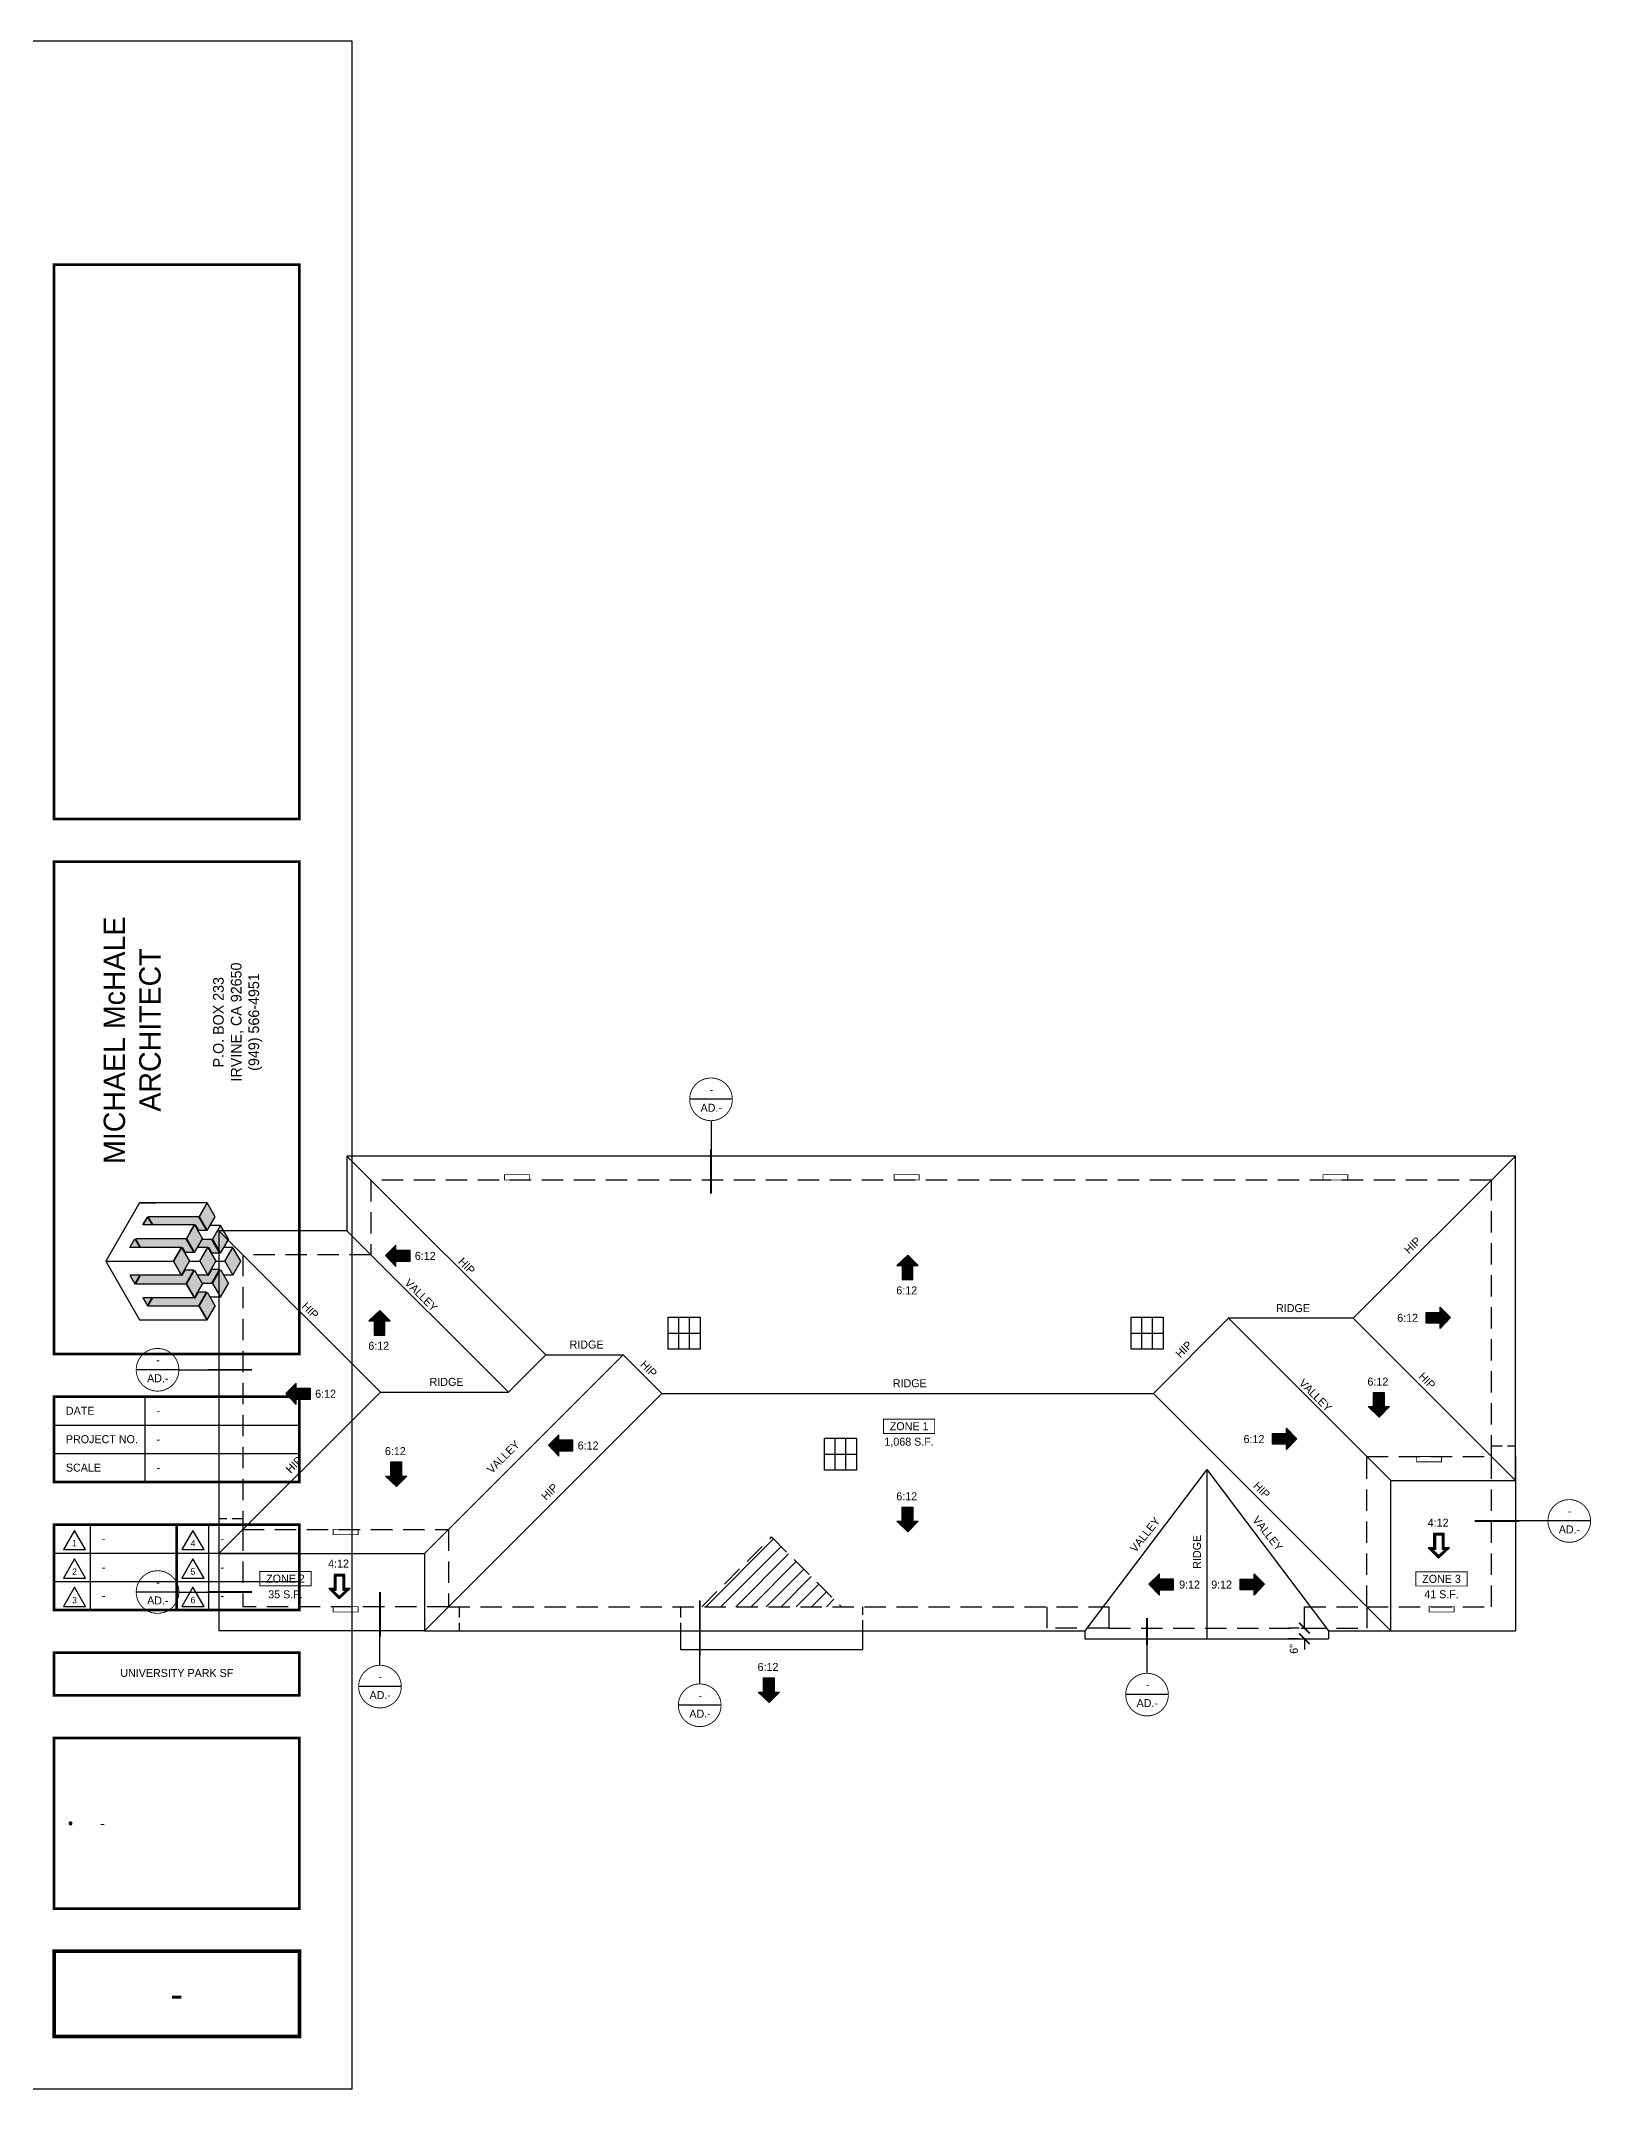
# Model space of a CAD drawing. Extents: x -4845 to 1196, y -1775 to 574.
# Drawn here: x -3172 to -2300, y -1146 to 6 of the extents above; entities that cross this region are included whole.
import ezdxf
from ezdxf.enums import TextEntityAlignment as Align

# ---------------------------------------------------------------- set-up
doc = ezdxf.new("R2010")
doc.units = 0
doc.header["$LTSCALE"] = 48
doc.header["$MEASUREMENT"] = 0
doc.header["$PDMODE"] = 3
doc.header["$PDSIZE"] = -2
doc.linetypes.add('HIDDEN', pattern=[0.375, 0.25, -0.125])
doc.linetypes.add('HIDDEN2', pattern=[0.1875, 0.125, -0.0625])
doc.layers.get('0').update_dxf_attribs({"linetype": 'CONTINUOUS'})
doc.layers.get('DEFPOINTS').update_dxf_attribs({"linetype": 'CONTINUOUS'})
doc.layers.add('24X36TB', color=7, linetype='CONTINUOUS', lineweight=30)
for name, color, linetype in [('A-HATCH', 40, 'CONTINUOUS'), ('A-RF-BLDG', 42, 'HIDDEN'), ('A-RF-ROOF', 242, 'CONTINUOUS'), ('A-SYM', 2, 'CONTINUOUS'), ('A-SYM-TEXT', 3, 'CONTINUOUS'), ('A-SYMTEXT', 2, 'CONTINUOUS'), ('A-TEXT', 3, 'CONTINUOUS'), ('TB-text', 3, 'CONTINUOUS')]:
    doc.layers.add(name, color=color, linetype=linetype)
doc.styles.get("Standard").update_dxf_attribs({"font": 'ERASMD.TTF', "height": 4.5})
doc.dimstyles.new('ARCHITECTURE', dxfattribs={"dimscale": 48, "dimtxt": 0.18, "dimasz": 0.125, "dimexe": 0.1875, "dimexo": 0.0625, "dimgap": 0.09375, "dimtad": 1, "dimdec": 4, "dimzin": 3, "dimdsep": 46, "dimlunit": 4, "dimtxsty": 'Standard', "dimblk1": 'ARCHTICK', "dimblk2": 'ARCHTICK', "dimsah": 1, "dimcen": 0.09375, "dimdle": 0.125, "dimclrd": 1, "dimclre": 1, "dimclrt": 3, "dimadec": 0, "dimazin": 0, "dimtfac": 1, "dimtdec": 4, "dimtofl": 0, "dimtmove": 2, "dimatfit": 3, "dimldrblk": 'ARCHTICK', "dimfxl": 1, "dimfrac": 2, "dimtolj": 1, "dimtzin": 0, "dimarcsym": 0})

# ---------------------------------------------------------------- blocks, each defined once
blk = doc.blocks.new('A$C044039AD')
at = {"layer": '24X36TB'}
for p, q in [((-116.5, -762.5), (-116.5, -810.5)), ((-167.5, -778.5), (-29.5, -778.5)), ((-167.5, -794.5), (-29.5, -794.5)), ((-167.5, -810.5), (-29.5, -810.5)), ((-147.2, -834.5), (-147.2, -882.5)), ((-80.6, -834.5), (-80.6, -882.5)), ((-167.5, -850.5), (-29.5, -850.5)), ((-167.5, -866.5), (-29.5, -866.5))]:
    blk.add_line(p, q, dxfattribs=at)
blk.add_lwpolyline([(-1728, 0), (0, 0), (0, -1152), (-1728, -1152)], close=True, dxfattribs=at)
for points, const_width in [([(-191.5, -1122.5), (-191.5, -29.5), (-1668, -29.5), (-1668, -1122.5)], 1.5), ([(-167.5, -437.6), (-167.5, -125.9), (-29.5, -125.9), (-29.5, -437.6)], 1.5), ([(-167.5, -738.5), (-167.5, -461.6), (-29.5, -461.6), (-29.5, -738.5)], 1.5), ([(-167.5, -810.5), (-167.5, -762.5), (-29.5, -762.5), (-29.5, -810.5)], 1.5), ([(-167.5, -882.5), (-167.5, -834.5), (-29.5, -834.5), (-29.5, -882.5)], 1.5), ([(-167.5, -906.5), (-29.5, -906.5), (-29.5, -930.5), (-167.5, -930.5)], 1.5), ([(-167.5, -1050.5), (-167.5, -954.5), (-29.5, -954.5), (-29.5, -1050.5)], 1.5), ([(-167.5, -1074.5), (-29.5, -1074.5), (-29.5, -1122.5), (-167.5, -1122.5)], 2)]:
    blk.add_lwpolyline(points, close=True, dxfattribs=dict(at, const_width=const_width))
at = {"layer": '24X36TB', "const_width": 1.5}
for points in [[(-98.5, -834.5), (-98.5, -882.5)], [(-1668, -1092.5), (-1074, -1092.5), (-191.5, -1092.5)]]:
    blk.add_lwpolyline(points, dxfattribs=at)
at = {"layer": 'TB-text', "insert": (-98.5, -918), "char_height": 4.5, "width": 138, "attachment_point": 5}
blk.add_mtext('{\\fEras Demi ITC|b0|i0|c0|p34;UNIVERSITY PARK SF}', dxfattribs=at)
blk = doc.blocks.new('A$C2A811E11')
at = {"layer": 'TB-text'}
h = blk.add_hatch(color=256, dxfattribs=at)
h.paths.add_polyline_path([(-55.9, -198.9), (-56.4, -199.7), (-51.9, -207.5), (-47.4, -199.7), (-51.9, -191.9)])
h.paths.add_polyline_path([(-61.2, -208.2), (-61.4, -208.4), (-63.4, -211.8), (-63.5, -212.1), (-59, -219.9), (-54.5, -212.1), (-59, -204.3)])
h.paths.add_polyline_path([(-66.4, -217), (-70.9, -224.8), (-66.4, -232.6), (-61.9, -224.8)])
h.paths.add_polyline_path([(-59, -229.8), (-63.5, -237.6), (-59, -245.4), (-54.5, -237.6)])
h.paths.add_polyline_path([(-56.4, -250), (-51.9, -257.7), (-47.4, -250), (-51.9, -242.2)])
h.paths.add_polyline_path([(-49, -237.2), (-44.5, -245), (-40, -237.2), (-44.5, -229.4)])
h.paths.add_polyline_path([(-41.9, -224.8), (-37.4, -232.6), (-32.9, -224.8), (-37.4, -217)])
h.paths.add_polyline_path([(-49, -212.5), (-44.5, -220.3), (-40, -212.5), (-44.5, -204.7)])
h.paths.add_polyline_path([(-49.3, -229.4), (-51.2, -232.6), (-51.6, -232.6), (-57.4, -232.6), (-54.7, -237.2), (-49.4, -237.2), (-44.9, -229.4)])
h.paths.add_polyline_path([(-49.4, -212.5), (-54.7, -212.5), (-57.4, -217), (-51.6, -217), (-51.2, -217), (-49.3, -220.3), (-44.9, -220.3)])
h.paths.add_polyline_path([(-85.2, -199.7), (-82.5, -204.3), (-59, -204.3), (-58.6, -204.3), (-56.7, -207.5), (-52.3, -207.5), (-56.8, -199.7)])
h.paths.add_polyline_path([(-88, -204.3), (-82.9, -204.3), (-85.5, -199.9)])
h.paths.add_polyline_path([(-92.3, -212.1), (-89.4, -217), (-66.4, -217), (-66, -217), (-64.3, -219.9), (-59.4, -219.9), (-63.9, -212.1)])
h.paths.add_polyline_path([(-92.6, -212.2), (-95.4, -217), (-89.8, -217)])
h.paths.add_polyline_path([(-89.4, -232.6), (-92.3, -237.6), (-63.9, -237.6), (-59.4, -229.8), (-64.3, -229.8), (-66, -232.6), (-66.4, -232.6)])
h.paths.add_polyline_path([(-95.4, -232.6), (-92.6, -237.4), (-89.8, -232.6)])
h.paths.add_polyline_path([(-82.5, -245.4), (-85.2, -250), (-56.8, -250), (-52.3, -242.2), (-56.7, -242.2), (-58.6, -245.4), (-59, -245.4)])
h.paths.add_polyline_path([(-88, -245.4), (-85.5, -249.8), (-82.9, -245.4)])
blk.add_hatch(color=256, dxfattribs=at).paths.add_polyline_path([(-56.1, -224.8), (-51.6, -232.6), (-47.1, -224.8), (-51.6, -217)])
for p, q in [((-89.9, -191.9), (-108.9, -224.8)), ((-51.9, -191.9), (-89.9, -191.9)), ((-89.9, -191.9), (-80.9, -191.9)), ((-89.9, -191.9), (-80.9, -191.9)), ((-51.9, -191.9), (-56.4, -199.7)), ((-51.9, -191.9), (-56.4, -199.7)), ((-51.9, -191.9), (-56.4, -199.7)), ((-51.9, -191.9), (-56.4, -199.7)), ((-51.9, -191.9), (-56.4, -199.7)), ((-51.9, -191.9), (-56.4, -199.7)), ((-56.4, -199.7), (-51.9, -191.9)), ((-56.4, -199.7), (-51.9, -191.9)), ((-51.9, -191.9), (-56.4, -199.7)), ((-51.9, -191.9), (-56.4, -199.7)), ((-51.9, -191.9), (-56.4, -199.7)), ((-51.9, -191.9), (-56.4, -199.7)), ((-51.9, -191.9), (-55.9, -198.9)), ((-51.9, -191.9), (-55.9, -198.9)), ((-51.9, -191.9), (-55.9, -198.9)), ((-51.9, -191.9), (-55.9, -198.9)), ((-51.9, -191.9), (-55.9, -198.9)), ((-51.9, -191.9), (-55.9, -198.9)), ((-47.4, -199.7), (-51.9, -191.9)), ((-47.4, -199.7), (-51.9, -191.9)), ((-85.5, -199.9), (-88, -204.3)), ((-88, -204.3), (-85.5, -199.9)), ((-82.9, -204.3), (-88, -204.3)), ((-82.9, -204.3), (-88, -204.3)), ((-85.5, -199.9), (-82.9, -204.3)), ((-85.5, -199.9), (-85.5, -199.9)), ((-56.8, -199.7), (-85.2, -199.7)), ((-56.8, -199.7), (-85.2, -199.7)), ((-85.2, -199.7), (-82.5, -204.3)), ((-59, -204.3), (-82.5, -204.3)), ((-59, -204.3), (-82.5, -204.3)), ((-63.5, -212.1), (-59, -204.3)), ((-59, -204.3), (-63.5, -212.1)), ((-59, -204.3), (-63.5, -212.1)), ((-59, -204.3), (-63.5, -212.1)), ((-59, -204.3), (-63.5, -212.1)), ((-59, -204.3), (-63.5, -212.1)), ((-59, -204.3), (-63.5, -212.1)), ((-63.5, -212.1), (-59, -204.3)), ((-62.4, -210.1), (-60.1, -206.2)), ((-62.4, -210.1), (-60.1, -206.2)), ((-62.4, -210.1), (-60.1, -206.2)), ((-62.4, -210.1), (-60.1, -206.2)), ((-61.4, -208.4), (-59.4, -204.9)), ((-61.4, -208.4), (-59.4, -204.9)), ((-61.4, -208.4), (-59.4, -204.9)), ((-61.4, -208.4), (-59.4, -204.9)), ((-61.4, -208.4), (-59.4, -204.9)), ((-61.4, -208.4), (-59.4, -204.9)), ((-61.2, -208.2), (-59, -204.3)), ((-61.2, -208.2), (-59, -204.3)), ((-61.2, -208.2), (-59, -204.3)), ((-61.2, -208.2), (-59, -204.3)), ((-59, -204.3), (-54.5, -212.1)), ((-59, -204.3), (-54.5, -212.1)), ((-59, -204.3), (-58.6, -204.3)), ((-58.6, -204.3), (-56.7, -207.5)), ((-56.8, -199.7), (-52.3, -207.5)), ((-56.4, -199.7), (-51.9, -207.5)), ((-56.4, -199.7), (-51.9, -207.5)), ((-51.9, -207.5), (-47.4, -199.7)), ((-51.9, -207.5), (-47.4, -199.7)), ((-44.5, -204.7), (-50.2, -204.7)), ((-44.5, -204.7), (-50.2, -204.7)), ((-49, -212.5), (-44.5, -204.7)), ((-49, -212.5), (-44.5, -204.7)), ((-40, -212.5), (-44.5, -204.7)), ((-44.5, -204.7), (-40, -212.5)), ((-40, -212.5), (-44.5, -204.7)), ((-95.4, -217), (-92.6, -212.2)), ((-89.8, -217), (-95.4, -217)), ((-89.8, -217), (-95.4, -217)), ((-92.6, -212.2), (-89.8, -217)), ((-92.3, -212.1), (-89.4, -217)), ((-63.9, -212.1), (-92.3, -212.1)), ((-63.9, -212.1), (-92.3, -212.1)), ((-66.4, -217), (-89.4, -217)), ((-66.4, -217), (-89.4, -217)), ((-70.9, -224.8), (-66.4, -217)), ((-70.9, -224.8), (-66.4, -217)), ((-66.4, -217), (-70.9, -224.8)), ((-66.4, -217), (-70.9, -224.8)), ((-66.4, -217), (-70.9, -224.8)), ((-66.4, -217), (-70.9, -224.8)), ((-66.4, -217), (-70.9, -224.8)), ((-66.4, -217), (-70.9, -224.8)), ((-70.9, -224.8), (-66.4, -217)), ((-70.9, -224.8), (-66.4, -217)), ((-70.9, -224.8), (-66.9, -217.9)), ((-70.9, -224.8), (-66.9, -217.9)), ((-70.9, -224.8), (-66.9, -217.9)), ((-70.9, -224.8), (-66.9, -217.9)), ((-70.9, -224.8), (-66.9, -217.9)), ((-70.9, -224.8), (-66.9, -217.9)), ((-70.9, -224.8), (-66.9, -217.9)), ((-70.9, -224.8), (-66.9, -217.9)), ((-66.4, -217), (-61.9, -224.8)), ((-66.4, -217), (-61.9, -224.8)), ((-66.4, -217), (-66, -217)), ((-66, -217), (-64.3, -219.9)), ((-63.9, -212.1), (-59.4, -219.9)), ((-61.2, -208.2), (-63.5, -212.1)), ((-61.2, -208.2), (-63.5, -212.1)), ((-61.2, -208.2), (-63.5, -212.1)), ((-61.2, -208.2), (-63.5, -212.1)), ((-63.5, -212.1), (-59, -219.9)), ((-63.5, -212.1), (-59, -219.9)), ((-61.4, -208.4), (-63.4, -211.8)), ((-61.4, -208.4), (-63.4, -211.8)), ((-61.4, -208.4), (-63.4, -211.8)), ((-61.4, -208.4), (-63.4, -211.8)), ((-61.4, -208.4), (-63.4, -211.8)), ((-61.4, -208.4), (-63.4, -211.8)), ((-59, -219.9), (-54.5, -212.1)), ((-59, -219.9), (-54.5, -212.1)), ((-51.6, -217), (-57.4, -217)), ((-51.6, -217), (-57.4, -217)), ((-52.3, -207.5), (-56.7, -207.5)), ((-52.3, -207.5), (-56.7, -207.5)), ((-56.1, -224.8), (-51.6, -217)), ((-56.1, -224.8), (-51.6, -217)), ((-49.4, -212.5), (-54.7, -212.5)), ((-49.4, -212.5), (-54.7, -212.5)), ((-51.6, -217), (-47.1, -224.8)), ((-51.6, -217), (-47.1, -224.8)), ((-51.6, -217), (-51.2, -217)), ((-51.2, -217), (-49.3, -220.3)), ((-49.4, -212.5), (-44.9, -220.3)), ((-49, -212.5), (-44.5, -220.3)), ((-49, -212.5), (-44.5, -220.3)), ((-44.5, -220.3), (-40, -212.5)), ((-44.5, -220.3), (-40, -212.5)), ((-37.4, -217), (-42.6, -217)), ((-37.4, -217), (-42.6, -217)), ((-41.9, -224.8), (-37.4, -217)), ((-41.9, -224.8), (-37.4, -217)), ((-32.9, -224.8), (-37.4, -217)), ((-32.9, -224.8), (-37.4, -217)), ((-108.9, -224.8), (-70.9, -224.8)), ((-108.9, -224.8), (-70.9, -224.8)), ((-108.9, -224.8), (-70.9, -224.8)), ((-108.9, -224.8), (-70.9, -224.8)), ((-108.9, -224.8), (-70.9, -224.8)), ((-108.9, -224.8), (-70.9, -224.8)), ((-108.9, -224.8), (-70.9, -224.8)), ((-108.9, -224.8), (-70.9, -224.8)), ((-108.9, -224.8), (-89.9, -257.7)), ((-108.9, -224.8), (-99.9, -224.8)), ((-108.9, -224.8), (-99.9, -224.8)), ((-70.9, -224.8), (-66.9, -231.8)), ((-70.9, -224.8), (-66.4, -232.6)), ((-70.9, -224.8), (-66.9, -231.8)), ((-70.9, -224.8), (-66.9, -231.8)), ((-70.9, -224.8), (-66.4, -232.6)), ((-70.9, -224.8), (-66.9, -231.8)), ((-66.4, -232.6), (-70.9, -224.8)), ((-66.4, -232.6), (-70.9, -224.8)), ((-66.4, -232.6), (-61.9, -224.8)), ((-66, -232.6), (-64.3, -229.8)), ((-59.4, -219.9), (-64.3, -219.9)), ((-59.4, -219.9), (-64.3, -219.9)), ((-59.4, -229.8), (-64.3, -229.8)), ((-59.4, -229.8), (-64.3, -229.8)), ((-63.9, -237.6), (-59.4, -229.8)), ((-63.5, -237.6), (-59, -229.8)), ((-61.9, -224.8), (-56.1, -224.8)), ((-61.9, -224.8), (-56.1, -224.8)), ((-59, -229.8), (-54.5, -237.6)), ((-56.1, -224.8), (-51.6, -232.6)), ((-51.6, -232.6), (-47.1, -224.8)), ((-51.2, -232.6), (-49.3, -229.4)), ((-49.4, -237.2), (-44.9, -229.4)), ((-44.9, -220.3), (-49.3, -220.3)), ((-44.9, -220.3), (-49.3, -220.3)), ((-44.9, -229.4), (-49.3, -229.4)), ((-44.9, -229.4), (-49.3, -229.4)), ((-49, -237.2), (-44.5, -229.4)), ((-47.1, -224.8), (-41.9, -224.8)), ((-47.1, -224.8), (-41.9, -224.8)), ((-44.5, -229.4), (-40, -237.2)), ((-41.9, -224.8), (-37.4, -232.6)), ((-37.4, -232.6), (-32.9, -224.8)), ((-95.4, -232.6), (-92.6, -237.4)), ((-89.8, -232.6), (-95.4, -232.6)), ((-92.6, -237.4), (-89.8, -232.6)), ((-92.3, -237.6), (-89.4, -232.6)), ((-63.9, -237.6), (-92.3, -237.6)), ((-66.4, -232.6), (-89.4, -232.6)), ((-66.4, -232.6), (-66, -232.6)), ((-63.5, -237.6), (-59, -245.4)), ((-59, -245.4), (-63.5, -237.6)), ((-59, -245.4), (-63.5, -237.6)), ((-61.2, -241.5), (-63.5, -237.6)), ((-61.2, -241.5), (-63.5, -237.6)), ((-61.4, -241.3), (-63.4, -237.8)), ((-61.4, -241.3), (-63.4, -237.8)), ((-62.4, -239.6), (-60.1, -243.5)), ((-62.4, -239.6), (-60.1, -243.5)), ((-61.4, -241.3), (-59.4, -244.8)), ((-61.4, -241.3), (-59.4, -244.8)), ((-61.2, -241.5), (-59, -245.4)), ((-61.2, -241.5), (-59, -245.4)), ((-59, -245.4), (-54.5, -237.6)), ((-51.6, -232.6), (-57.4, -232.6)), ((-49.4, -237.2), (-54.7, -237.2)), ((-51.6, -232.6), (-51.2, -232.6)), ((-49, -237.2), (-44.5, -245)), ((-44.5, -245), (-40, -237.2)), ((-37.4, -232.6), (-42.6, -232.6)), ((-82.9, -245.4), (-88, -245.4)), ((-88, -245.4), (-85.5, -249.8)), ((-85.5, -249.8), (-82.9, -245.4)), ((-85.5, -249.8), (-85.5, -249.8)), ((-85.2, -250), (-82.5, -245.4)), ((-56.8, -250), (-85.2, -250)), ((-59, -245.4), (-82.5, -245.4)), ((-59, -245.4), (-58.6, -245.4)), ((-58.6, -245.4), (-56.7, -242.2)), ((-56.8, -250), (-52.3, -242.2)), ((-52.3, -242.2), (-56.7, -242.2)), ((-56.4, -250), (-51.9, -242.2)), ((-51.9, -257.7), (-56.4, -250)), ((-51.9, -257.7), (-56.4, -250)), ((-51.9, -257.7), (-56.4, -250)), ((-51.9, -257.7), (-56.4, -250)), ((-56.4, -250), (-51.9, -257.7)), ((-51.9, -257.7), (-55.9, -250.8)), ((-51.9, -257.7), (-55.9, -250.8)), ((-51.9, -242.2), (-47.4, -250)), ((-51.9, -257.7), (-47.4, -250)), ((-44.5, -245), (-50.2, -245)), ((-89.9, -257.7), (-51.9, -257.7)), ((-89.9, -257.7), (-80.9, -257.7))]:
    blk.add_line(p, q, dxfattribs=at)
for s, p in [('MICHAEL McHALE ', (-98.1, -170)), ('ARCHITECT', (-78.1, -140.6))]:
    blk.add_text(s, height=12, rotation=90, dxfattribs=at).set_placement(p)
for s, p in [('IRVINE, CA 92650', (-32.6, -90.2)), ('P.O. BOX 233', (-42.6, -90.3)), ('(949) 566-4951', (-22.7, -90.2))]:
    blk.add_text(s, height=6, rotation=90, dxfattribs=at).set_placement(p, align=Align.CENTER)
blk = doc.blocks.new('01PSRV01')
at = {"color": 0, "linetype": 'ByBlock'}
blk.add_lwpolyline([(0, 0.5), (-0.433, -0.25), (0.433, -0.25)], close=True, dxfattribs=at)
blk.add_attdef('NUMBER', text='', height=0.25, dxfattribs=at).set_placement((0, 0), align=Align.MIDDLE)
blk = doc.blocks.new('ROOF ARROW 1')
at = {"layer": 'A-SYM-TEXT'}
h = blk.add_hatch(color=7, dxfattribs=at)
h.paths.add_polyline_path([(-8, 3), (-8, 6), (-13.8, 0.2), (-8, -6), (-8, -3), (0, -3), (0, 3)])
h.paths.add_polyline_path([(-1, 2), (-1, -2), (-9, -2), (-9, -3.5), (-12.4, 0.1), (-9, 3.6), (-9, 2)], flags=16)
at = {"layer": 'A-SYM-TEXT', "color": 7}
blk.add_lwpolyline([(-13.8, 0.2), (-8, -6), (-8, -3), (0, -3), (0, 3), (-8, 3), (-8, 6), (-13.8, 0.2)], dxfattribs=at)
blk.add_lwpolyline([(-12.4, 0.1), (-9, -3.5), (-9, -2), (-1, -2), (-1, 2), (-9, 2), (-9, 3.6)], close=True, dxfattribs=at)
blk = doc.blocks.new('_ARCHTICK')
at = {"color": 0, "linetype": 'ByBlock', "const_width": 0.15}
blk.add_lwpolyline([(-0.5, -0.5), (0.5, 0.5)], dxfattribs=at)
blk = doc.blocks.new('*D8')
at = {"color": 1, "lineweight": -2}
for p, q in [((-2461.6, -887.2), (-2461.6, -881.2)), ((-2464.6, -887.2), (-2470.6, -887.2)), ((-2464.6, -893.2), (-2470.6, -893.2)), ((-2461.6, -893.2), (-2461.6, -899.2))]:
    blk.add_line(p, q, dxfattribs=at)
at = {"layer": 'DEFPOINTS', "color": 0}
for p in [(-2461.6, -887.2), (-2461.6, -893.2), (-2461.6, -893.2)]:
    blk.add_point(p, dxfattribs=at)
at = {"color": 1, "lineweight": -2, "xscale": 6, "yscale": 6, "zscale": 6}
for p, rotation in [((-2461.6, -887.2), 270), ((-2461.6, -893.2), 90)]:
    blk.add_blockref('_ARCHTICK', p, dxfattribs=dict(at, rotation=rotation))
at = {"color": 3, "insert": (-2467.6, -898.9), "char_height": 4.5, "attachment_point": 5, "rotation": 90}
blk.add_mtext('\\A1;6"', dxfattribs=at)

msp = doc.modelspace()

# ---------------------------------------------------------------- hatches: boundary and pattern name
at = {"layer": 'A-HATCH'}
h = msp.add_hatch(dxfattribs=at)
h.set_pattern_fill('ANSI31,_O', color=256, scale=48)
h.set_pattern_definition([(45, (-1728, 0), (-4.24264, 4.24264), [])])
h.paths.add_polyline_path([(-2761.29719, -835.91789), (-2800.53983, -875.16053), (-2722.05455, -875.16053)])
at = {"layer": 'A-SYM-TEXT'}
for points in [[(-2978.42098, -677.65012), (-2972.57647, -683.8056), (-2972.57647, -680.8056), (-2964.57647, -680.8056), (-2964.57647, -677.8056), (-2964.57647, -674.8056), (-2972.57647, -674.8056), (-2972.57647, -671.8056)], [(-2684.64907, -677.34043), (-2690.80455, -683.18495), (-2687.80455, -683.18495), (-2687.80455, -691.18495), (-2684.80455, -691.18495), (-2681.80455, -691.18495), (-2681.80455, -683.18495), (-2678.80455, -683.18495)], [(-2981.56881, -708.49156), (-2987.72429, -714.33608), (-2984.72429, -714.33608), (-2984.72429, -722.33608), (-2981.72429, -722.33608), (-2978.72429, -722.33608), (-2978.72429, -714.33608), (-2975.72429, -714.33608)], [(-2379.43079, -712.484), (-2385.27531, -718.63948), (-2385.27531, -715.63948), (-2393.27531, -715.63948), (-2393.27531, -712.63948), (-2393.27531, -709.63948), (-2385.27531, -709.63948), (-2385.27531, -706.63948)], [(-3034.47151, -755.21542), (-3028.62699, -761.3709), (-3028.62699, -758.3709), (-3020.62699, -758.3709), (-3020.62699, -755.3709), (-3020.62699, -752.3709), (-3028.62699, -752.3709), (-3028.62699, -749.3709)], [(-2419.72122, -768.4756), (-2425.87671, -762.63108), (-2422.87671, -762.63108), (-2422.87671, -754.63108), (-2419.87671, -754.63108), (-2416.87671, -754.63108), (-2416.87671, -762.63108), (-2413.87671, -762.63108)], [(-2886.83098, -784.31051), (-2880.98646, -790.46599), (-2880.98646, -787.46599), (-2872.98646, -787.46599), (-2872.98646, -784.46599), (-2872.98646, -781.46599), (-2880.98646, -781.46599), (-2880.98646, -778.46599)], [(-2465.84488, -780.67373), (-2471.6894, -786.82921), (-2471.6894, -783.82921), (-2479.6894, -783.82921), (-2479.6894, -780.82921), (-2479.6894, -777.82921), (-2471.6894, -777.82921), (-2471.6894, -774.82921)], [(-2972.21822, -807.54908), (-2978.3737, -801.70456), (-2975.3737, -801.70456), (-2975.3737, -793.70456), (-2972.3737, -793.70456), (-2969.3737, -793.70456), (-2969.3737, -801.70456), (-2966.3737, -801.70456)], [(-2684.64907, -832.98064), (-2690.80455, -827.13612), (-2687.80455, -827.13612), (-2687.80455, -819.13612), (-2684.80455, -819.13612), (-2681.80455, -819.13612), (-2681.80455, -827.13612), (-2678.80455, -827.13612)], [(-2549.07179, -862.5014), (-2543.22727, -868.65688), (-2543.22727, -865.65688), (-2535.22727, -865.65688), (-2535.22727, -862.65688), (-2535.22727, -859.65688), (-2543.22727, -859.65688), (-2543.22727, -856.65688)], [(-2484.03731, -862.5014), (-2489.88183, -868.65688), (-2489.88183, -865.65688), (-2497.88183, -865.65688), (-2497.88183, -862.65688), (-2497.88183, -859.65688), (-2489.88183, -859.65688), (-2489.88183, -856.65688)], [(-2762.66414, -928.98413), (-2768.81962, -923.13961), (-2765.81962, -923.13961), (-2765.81962, -915.13961), (-2762.81962, -915.13961), (-2759.81962, -915.13961), (-2759.81962, -923.13961), (-2756.81962, -923.13961)]]:
    msp.add_hatch(color=7, dxfattribs=at).paths.add_polyline_path(points)

# ---------------------------------------------------------------- linework, layer by layer
at = {"layer": 'A-RF-BLDG'}
for p, q in [((-3058.55455, -831.66053), (-3058.55455, -875.16053)), ((-2943.05455, -875.16053), (-3058.55455, -875.16053)), ((-2606.55455, -875.16053), (-2606.55455, -887.16053)), ((-2426.55455, -875.16053), (-2426.55455, -887.16053)), ((-2571.55473, -887.16053), (-2606.55455, -887.16053)), ((-2461.55437, -887.16053), (-2426.55455, -887.16053))]:
    msp.add_line(p, q, dxfattribs=at)
for points in [[(-2356.55455, -635.16053), (-2986.55455, -635.16053), (-2986.55455, -677.16053), (-3058.55455, -677.16053), (-3058.55455, -831.66053), (-2943.05455, -831.66053), (-2943.05455, -875.16053), (-2571.5546, -875.16053), (-2571.5546, -887.16053), (-2461.55437, -887.16053), (-2461.55437, -875.16053), (-2426.55455, -875.16053), (-2426.55455, -790.66053), (-2356.55455, -790.66053), (-2356.55455, -635.16053)], [(-2426.55455, -875.16053), (-2356.55455, -875.16053), (-2356.55455, -790.66053)], [(-2800.53983, -875.16053), (-2761.29719, -835.91789), (-2722.05455, -875.16053)]]:
    msp.add_lwpolyline(points, dxfattribs=at)
at = {"layer": 'A-RF-ROOF'}
for p, q in [((-3000.05455, -621.66053), (-2888.30455, -733.41053)), ((-2343.05455, -621.66053), (-2434.30455, -712.91053)), ((-3072.05455, -663.66053), (-2981.30455, -754.41053)), ((-3000.05455, -663.66053), (-2909.30455, -754.41053)), ((-2504.30455, -712.91053), (-2546.55455, -755.16053)), ((-2504.30455, -712.91053), (-2413.05455, -804.16053)), ((-2434.30455, -712.91053), (-2504.30455, -712.91053)), ((-2434.30455, -712.91053), (-2343.05455, -804.16053)), ((-2844.80455, -733.41053), (-2956.55455, -845.16053)), ((-2888.30455, -733.41053), (-2909.30455, -754.41053)), ((-2888.30455, -733.41053), (-2844.80455, -733.41053)), ((-2844.80455, -733.41053), (-2823.05455, -755.16053)), ((-2981.30455, -754.41053), (-3072.05455, -845.16053)), ((-2981.30455, -754.41053), (-2909.30455, -754.41053)), ((-2823.05455, -755.16053), (-2956.55455, -888.66053)), ((-2823.05455, -755.16053), (-2546.55455, -755.16053)), ((-2546.55455, -755.16053), (-2413.05455, -888.66053)), ((-2343.05455, -790.66053), (-2343.05455, -888.66053)), ((-2516.55455, -798.03553), (-2585.05473, -888.66053)), ((-2516.55455, -798.03553), (-2516.55455, -893.16053)), ((-2516.55455, -798.03553), (-2448.05437, -888.66053)), ((-3072.05455, -845.16053), (-3072.05455, -888.66053)), ((-2956.55455, -888.66053), (-3072.05455, -888.66053)), ((-2585.05473, -888.66053), (-2585.05473, -893.16053)), ((-2585.05473, -893.16053), (-2448.05437, -893.16053)), ((-2448.05437, -888.66053), (-2448.05437, -893.16053)), ((-2426.55455, -888.66053), (-2343.05455, -888.66053))]:
    msp.add_line(p, q, dxfattribs=at)
at = {"layer": 'A-RF-ROOF', "linetype": 'HIDDEN2'}
for p, q in [((-2356.55455, -784.66053), (-2343.05455, -784.66053)), ((-3058.55455, -825.66053), (-3072.05455, -825.66053)), ((-2937.05455, -875.16053), (-2937.05455, -888.66053)), ((-2812.53983, -875.16053), (-2812.53983, -888.66053))]:
    msp.add_line(p, q, dxfattribs=at)
at = {"layer": 'A-RF-ROOF'}
for points in [[(-2448.05437, -888.66053), (-2448.05437, -888.66053), (-2413.05455, -888.66053), (-2413.05455, -804.16053), (-2343.05455, -804.16053), (-2343.05455, -621.66053), (-3000.05455, -621.66053), (-3000.05455, -663.66053), (-3072.05455, -663.66053), (-3072.05455, -845.16053), (-2956.55455, -845.16053), (-2956.55455, -888.66053), (-2585.05473, -888.66053)], [(-2812.53983, -888.66053), (-2812.53983, -899.16053), (-2710.05455, -899.16053), (-2710.05455, -888.66053)]]:
    msp.add_lwpolyline(points, dxfattribs=at)
at = {"layer": 'A-RF-ROOF', "linetype": 'HIDDEN2'}
msp.add_lwpolyline([(-2710.05455, -888.66053), (-2710.05455, -875.16053)], dxfattribs=at)
at = {"layer": 'A-SYM', "linetype": 'Continuous'}
for p, q in [((-2813.41135, -730.35606), (-2813.41135, -712.35606)), ((-2807.41135, -730.35606), (-2807.41135, -712.35606)), ((-2553.16597, -730.35606), (-2553.16597, -712.35606)), ((-2547.16597, -730.35606), (-2547.16597, -712.35606)), ((-2819.41135, -721.35606), (-2801.41135, -721.35606)), ((-2559.16597, -721.35606), (-2541.16597, -721.35606)), ((-2725.49062, -798.31629), (-2725.49062, -780.31629)), ((-2719.49062, -798.31629), (-2719.49062, -780.31629)), ((-2731.49062, -789.31629), (-2713.49062, -789.31629))]:
    msp.add_line(p, q, dxfattribs=at)
at = {"layer": 'A-SYM', "const_width": 0.5}
for points in [[(-2911.5078, -635.16053), (-2911.5078, -632.16053), (-2897.5078, -632.16053), (-2897.5078, -635.16053)], [(-2692.33886, -635.16053), (-2692.33886, -632.16053), (-2678.33886, -632.16053), (-2678.33886, -635.16053)], [(-2451.21103, -635.16053), (-2451.21103, -632.16053), (-2437.21103, -632.16053), (-2437.21103, -635.16053)], [(-2698.35605, -777.6785), (-2698.35605, -769.6785), (-2669.55619, -769.6785), (-2669.55619, -777.6785)], [(-2398.55455, -793.66053), (-2398.55455, -790.66053), (-2384.55455, -790.66053), (-2384.55455, -793.66053)], [(-3007.80455, -834.66053), (-3007.80455, -831.66053), (-2993.80455, -831.66053), (-2993.80455, -834.66053)], [(-3049.05295, -863.39832), (-3049.05295, -855.39832), (-3020.25308, -855.39832), (-3020.25308, -863.39832)], [(-2398.96199, -863.52767), (-2398.96199, -855.52767), (-2370.16212, -855.52767), (-2370.16212, -863.52767)], [(-3007.80455, -878.16053), (-3007.80455, -875.16053), (-2993.80455, -875.16053), (-2993.80455, -878.16053)], [(-2391.51278, -878.16053), (-2391.51278, -875.16053), (-2377.51278, -875.16053), (-2377.51278, -878.16053)]]:
    msp.add_lwpolyline(points, close=True, dxfattribs=at)
at = {"layer": 'A-SYM', "linetype": 'Continuous'}
for points in [[(-2819.41135, -712.35606), (-2801.41135, -712.35606), (-2801.41135, -730.35606), (-2819.41135, -730.35606)], [(-2559.16597, -712.35606), (-2541.16597, -712.35606), (-2541.16597, -730.35606), (-2559.16597, -730.35606)], [(-2731.49062, -780.31629), (-2713.49062, -780.31629), (-2713.49062, -798.31629), (-2731.49062, -798.31629)]]:
    msp.add_lwpolyline(points, close=True, dxfattribs=at)
at = {"layer": 'A-SYM-TEXT', "color": 7}
for points in [[(-2978.42098, -677.65012), (-2972.57647, -683.8056), (-2972.57647, -680.8056), (-2964.57647, -680.8056), (-2964.57647, -674.8056), (-2972.57647, -674.8056), (-2972.57647, -671.8056), (-2978.42098, -677.65012)], [(-2684.64907, -677.34043), (-2690.80455, -683.18495), (-2687.80455, -683.18495), (-2687.80455, -691.18495), (-2681.80455, -691.18495), (-2681.80455, -683.18495), (-2678.80455, -683.18495), (-2684.64907, -677.34043)], [(-2981.56881, -708.49156), (-2987.72429, -714.33608), (-2984.72429, -714.33608), (-2984.72429, -722.33608), (-2978.72429, -722.33608), (-2978.72429, -714.33608), (-2975.72429, -714.33608), (-2981.56881, -708.49156)], [(-2379.43079, -712.484), (-2385.27531, -718.63948), (-2385.27531, -715.63948), (-2393.27531, -715.63948), (-2393.27531, -709.63948), (-2385.27531, -709.63948), (-2385.27531, -706.63948), (-2379.43079, -712.484)], [(-3034.47151, -755.21542), (-3028.62699, -761.3709), (-3028.62699, -758.3709), (-3020.62699, -758.3709), (-3020.62699, -752.3709), (-3028.62699, -752.3709), (-3028.62699, -749.3709), (-3034.47151, -755.21542)], [(-2419.72122, -768.4756), (-2425.87671, -762.63108), (-2422.87671, -762.63108), (-2422.87671, -754.63108), (-2416.87671, -754.63108), (-2416.87671, -762.63108), (-2413.87671, -762.63108), (-2419.72122, -768.4756)], [(-2886.83098, -784.31051), (-2880.98646, -790.46599), (-2880.98646, -787.46599), (-2872.98646, -787.46599), (-2872.98646, -781.46599), (-2880.98646, -781.46599), (-2880.98646, -778.46599), (-2886.83098, -784.31051)], [(-2465.84488, -780.67373), (-2471.6894, -786.82921), (-2471.6894, -783.82921), (-2479.6894, -783.82921), (-2479.6894, -777.82921), (-2471.6894, -777.82921), (-2471.6894, -774.82921), (-2465.84488, -780.67373)], [(-2972.21822, -807.54908), (-2978.3737, -801.70456), (-2975.3737, -801.70456), (-2975.3737, -793.70456), (-2969.3737, -793.70456), (-2969.3737, -801.70456), (-2966.3737, -801.70456), (-2972.21822, -807.54908)], [(-2684.64907, -832.98064), (-2690.80455, -827.13612), (-2687.80455, -827.13612), (-2687.80455, -819.13612), (-2681.80455, -819.13612), (-2681.80455, -827.13612), (-2678.80455, -827.13612), (-2684.64907, -832.98064)], [(-2549.07179, -862.5014), (-2543.22727, -868.65688), (-2543.22727, -865.65688), (-2535.22727, -865.65688), (-2535.22727, -859.65688), (-2543.22727, -859.65688), (-2543.22727, -856.65688), (-2549.07179, -862.5014)], [(-2484.03731, -862.5014), (-2489.88183, -868.65688), (-2489.88183, -865.65688), (-2497.88183, -865.65688), (-2497.88183, -859.65688), (-2489.88183, -859.65688), (-2489.88183, -856.65688), (-2484.03731, -862.5014)], [(-2762.66414, -928.98413), (-2768.81962, -923.13961), (-2765.81962, -923.13961), (-2765.81962, -915.13961), (-2759.81962, -915.13961), (-2759.81962, -923.13961), (-2756.81962, -923.13961), (-2762.66414, -928.98413)]]:
    msp.add_lwpolyline(points, dxfattribs=at)
at = {"layer": 'A-SYMTEXT'}
for p, q in [((-2783.36001, -589.7717), (-2807.35213, -589.7717)), ((-2795.35213, -601.7717), (-2795.35213, -617.90023)), ((-3094.58628, -741.89851), (-3118.5784, -741.89851)), ((-3094.58628, -741.89851), (-3078.45775, -741.89851)), ((-2324.74335, -826.92894), (-2340.87188, -826.92894)), ((-2300.75123, -826.92894), (-2324.74335, -826.92894)), ((-3094.58628, -866.91053), (-3118.5784, -866.91053)), ((-3094.58628, -866.91053), (-3078.45775, -866.91053)), ((-2981.52002, -908.10151), (-2981.52002, -891.97298)), ((-2550.16567, -912.60151), (-2550.16567, -896.47298)), ((-2801.70242, -918.60151), (-2801.70242, -902.47298)), ((-2969.52674, -920.1043), (-2993.51886, -920.1043)), ((-2789.70915, -930.6043), (-2813.70127, -930.6043)), ((-2538.1724, -924.6043), (-2562.16451, -924.6043))]:
    msp.add_line(p, q, dxfattribs=at)
at = {"layer": 'A-SYMTEXT', "color": 1, "const_width": 0.5}
for points in [[(-2807.3503, -589.98113, 229.1816636095), (-2807.35213, -589.7717)], [(-3118.57657, -742.10794, 229.1816636095), (-3118.5784, -741.89851)], [(-2324.74153, -827.13837, 229.1816636095), (-2324.74335, -826.92894)], [(-3118.57657, -867.11996, 229.1816636095), (-3118.5784, -866.91053)], [(-2993.51704, -920.31373, 229.1816636095), (-2993.51886, -920.1043)], [(-2813.69944, -930.81373, 229.1816636095), (-2813.70127, -930.6043)], [(-2562.16269, -924.81373, 229.1816636095), (-2562.16451, -924.6043)]]:
    msp.add_lwpolyline(points, format="xyb", dxfattribs=at)
at = {"layer": 'A-SYMTEXT', "const_width": 1}
for points in [[(-2795.35213, -617.90023), (-2795.35213, -642.91932)], [(-3078.45775, -741.89851), (-3053.43866, -741.89851)], [(-2340.87188, -826.92894), (-2365.89097, -826.92894)], [(-3078.45775, -866.91053), (-3053.43866, -866.91053)], [(-2981.52002, -891.97298), (-2981.52002, -866.95389)], [(-2801.70242, -902.47298), (-2801.70242, -871.64622)], [(-2550.16567, -896.47298), (-2550.16567, -881.47541)]]:
    msp.add_lwpolyline(points, dxfattribs=at)

# ---------------------------------------------------------------- block references
at = {"color": 1}
for name, p in [('A$C044039AD', (-2997.26617, 5.53764)), ('A$C2A811E11', (-3026.76617, -456.08996))]:
    msp.add_blockref(name, p, dxfattribs=at)
at = {"layer": 'A-SYM-TEXT', "rotation": 90}
for p in [(-2385.98545, -833.98307), (-3004.29227, -856.97533)]:
    msp.add_blockref('ROOF ARROW 1', p, dxfattribs=at)
at = {"layer": 'TB-text', "xscale": 14.40000000000146, "yscale": 14.39999999999418, "zscale": 14.4}
for p, values in [((-3153.27331, -839.43873), {'NUMBER': '1'}), ((-3086.66266, -839.43873), {'NUMBER': '4'}), ((-3153.27331, -855.43873), {'NUMBER': '2'}), ((-3086.66266, -855.43873), {'NUMBER': '5'}), ((-3153.27331, -871.43873), {'NUMBER': '3'}), ((-3086.66266, -871.43873), {'NUMBER': '6'})]:
    msp.add_blockref('01PSRV01', p, dxfattribs=at).add_auto_attribs(values)

# ---------------------------------------------------------------- texts
at = {"layer": 'A-SYM-TEXT', "char_height": 4.5, "attachment_point": 5}
for s, insert, width in [('-', (-2795.07001, -584.23919), 10.8292457), ('AD.-', (-2795.20379, -594.52878), 10.8292457), ('-', (-3106.29628, -736.366), 10.8292457), ('AD.-', (-3106.43006, -746.65559), 10.8292457), ('ZONE 1', (-2683.95612, -773.6785), 28.7998652), ('1,068 S.F.', (-2683.95612, -782.77208), 28.7998652), ('AD.-', (-2312.59501, -831.68602), 10.8292457), ('-', (-2312.46123, -821.39643), 10.8292457), ('-', (-3106.29628, -861.37802), 10.8292457), ('ZONE 2', (-3034.65302, -859.39832), 28.7998652), ('ZONE 3', (-2384.56206, -859.52767), 28.7998652), ('AD.-', (-3106.43006, -871.66761), 10.8292457), ('35 S.F.', (-3034.65302, -868.24277), 28.7998652), ('41 S.F.', (-2384.56206, -868.17062), 28.7998652), ('-', (-2981.23674, -914.57179), 10.8292457), ('-', (-2549.88239, -919.07179), 10.8292457), ('AD.-', (-2981.37052, -924.86138), 10.8292457), ('AD.-', (-2801.55293, -935.36138), 10.8292457), ('-', (-2801.41915, -925.07179), 10.8292457), ('AD.-', (-2550.01618, -929.36138), 10.8292457)]:
    msp.add_mtext(s, dxfattribs=dict(at, insert=insert, width=width))
at = {"layer": 'A-TEXT'}
for s, rotation, p in [('HIP', 45, (-2402.8708, -676.9867)), ('HIP', 315, (-2937.85978, -681.54724)), ('VALLEY', 315, (-2967.9828, -693.42422)), ('HIP', 315, (-3025.84156, -706.60489)), ('HIP', 315, (-2835.53808, -739.37553)), ('HIP', 45, (-2531.38787, -735.50377)), ('VALLEY', 315, (-2465.1078, -749.79922)), ('HIP', 315, (-2397.82975, -746.08385)), ('VALLEY', 45, (-2918.61268, -800.58746)), ('HIP', 45, (-3031.80066, -800.41656)), ('HIP', 45, (-2888.06812, -815.68403)), ('HIP', 315, (-2490.82244, -807.59117)), ('VALLEY', 51.66216304, (-2556.59983, -844.96201)), ('VALLEY', 308.33783696, (-2491.15101, -826.4475)), ('RIDGE', 90, (-2519.85742, -853.81613)), ('9:12', 360, (-2532.10274, -864.94179))]:
    msp.add_text(s, height=4.5, rotation=rotation, dxfattribs=at).set_placement(p)
for s, p in [('6:12', (-2961.89024, -680.09051)), ('6:12', (-2691.15281, -699.51416)), ('RIDGE', (-2477.61681, -709.45285)), ('6:12', (-2409.47786, -714.92438)), ('RIDGE', (-2874.86681, -729.95285)), ('6:12', (-2988.07255, -730.6653)), ('RIDGE', (-2953.61681, -750.95285)), ('RIDGE', (-2693.11681, -751.70285)), ('6:12', (-2426.22497, -750.80187)), ('6:12', (-3017.94077, -757.65581)), ('6:12', (-2870.30024, -786.7509)), ('6:12', (-2495.89195, -783.11412)), ('6:12', (-2978.72197, -789.87535)), ('6:12', (-2691.15281, -815.3069)), ('4:12', (-2392.33371, -830.15386)), ('4:12', (-3010.64053, -853.14611)), ('9:12', (-2514.08438, -864.94179)), ('6:12', (-2769.16789, -911.31039))]:
    msp.add_text(s, height=4.5, dxfattribs=at).set_placement(p)
at = {"layer": 'TB-text'}
for s, insert, char_height, width, attachment_point in [('{\\fEras Medium ITC|b0|i0|c0|p34;DATE}', (-3158.11985, -764.96236), 4.5, 51, 4), ('{\\fEras Medium ITC|b0|i0|c0|p34;-}', (-3107.11985, -764.96236), 4.5, 51, 4), ('{\\fEras Medium ITC|b0|i0|c0|p34;PROJECT NO.}', (-3158.11985, -780.96236), 4.5, 51, 4), ('{\\fEras Medium ITC|b0|i0|c0|p34;-}', (-3107.11985, -780.96236), 4.5, 51, 4), ('{\\fEras Medium ITC|b0|i0|c0|p34;SCALE}', (-3158.11985, -796.96236), 4.5, 51, 4), ('{\\fEras Medium ITC|b0|i0|c0|p34;-}', (-3107.11985, -796.96236), 4.5, 51, 4), ('{\\fEras Medium ITC|b0|i0|c0|p34;-}', (-3137.81384, -836.96236), 4.5, 51, 4), ('{\\fEras Medium ITC|b0|i0|c0|p34;-}', (-3071.20318, -836.96236), 4.5, 51, 4), ('{\\fEras Medium ITC|b0|i0|c0|p34;-}', (-3137.81384, -852.96236), 4.5, 51, 4), ('{\\fEras Medium ITC|b0|i0|c0|p34;-}', (-3071.20318, -852.96236), 4.5, 51, 4), ('{\\fEras Medium ITC|b0|i0|c0|p34;-}', (-3137.81384, -868.96236), 4.5, 51, 4), ('{\\fEras Medium ITC|b0|i0|c0|p34;-}', (-3071.20318, -868.96236), 4.5, 51, 4), ('\\pi-18,l18,t18;{\\fSymbol|b0|i0|c2|p18;·^I}-', (-3156.91605, -996.96236), 6, 130.149881, 4), ('{\\fEras Demi ITC|b0|i0|c0|p34;-}', (-3095.76617, -1092.96236), 16, 138, 5)]:
    msp.add_mtext(s, dxfattribs=dict(at, insert=insert, char_height=char_height, width=width, attachment_point=attachment_point))

# ---------------------------------------------------------------- dimensions: what is measured, and where the dimension line sits
at = {"color": 1}
dim = msp.add_linear_dim(base=(-2461.55437, -893.16053), p1=(-2461.55437, -887.16053), p2=(-2461.55437, -893.16053), angle=90, dimstyle='ARCHITECTURE', dxfattribs=at)
dim.commit()
dim.dimension.update_dxf_attribs({"geometry": '*D8', "text_midpoint": (-2467.60053, -898.88966), "dimtype": 160})

doc.saveas('drawing.dxf')
